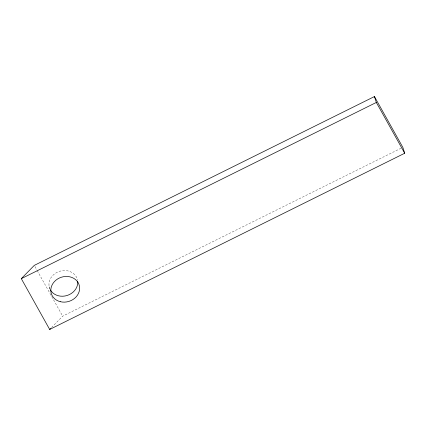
<?xml version="1.0" encoding="UTF-8"?>
<svg xmlns="http://www.w3.org/2000/svg" width="426" height="426" viewBox="0 0 426 426"><rect width="100%" height="100%" fill="white"/><g stroke="black" fill="none" stroke-linecap="round" stroke-linejoin="round"><path stroke-width="0.32" stroke-dasharray="2.13 1.6" d="M51.535 327.551L62.675 316.167L402.235 147.646M34.943 266.522L36.876 269.988M37.2 270.563L62.675 316.167M49.182 286.751L49.933 289.11M50.039 289.259A14.58 12.663 -17.6 0 1 59.257 271.405A14.58 12.663 -17.6 0 1 77.532 280.026"/><path stroke-width="0.64" d="M21.3 278.652L34.298 265.371L374.449 96.548L402.826 147.348L404.7 153.248L49.677 329.452L21.3 278.652L376.323 102.453L374.449 96.548M49.677 329.452L50.603 328.499M376.323 102.453L404.7 153.248M77.708 281.117A14.58 12.663 -17.6 0 1 67.212 295.452A14.58 12.663 -17.6 0 1 50.343 289.845M60.417 301.714A14.58 12.663 -17.6 0 0 79.401 285.931A14.58 12.663 -17.6 0 0 55.865 280.228A14.58 12.663 -17.6 0 0 60.417 301.714"/></g></svg>
